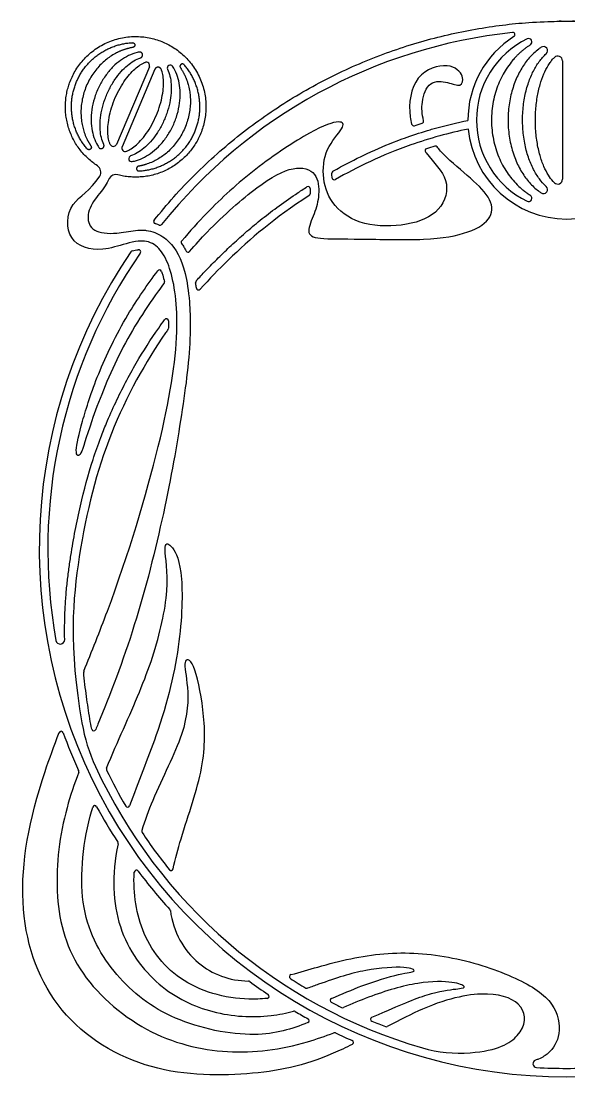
# Model space of a CAD drawing. Header units: millimetres. Extents: x -100 to 100, y -104 to 91.
# Drawn here: x 48.09 to 72.69, y -23.82 to 23.57 of the extents above; entities that cross this region are included whole.
import ezdxf

# ---------------------------------------------------------------- set-up
doc = ezdxf.new("R2010")
doc.units = ezdxf.units.MM
doc.header["$MEASUREMENT"] = 0
doc.layers.add('Layer 03', color=5, linetype='Continuous')

msp = doc.modelspace()

# ---------------------------------------------------------------- linework, layer by layer
at = {"layer": 'Layer 03'}
for p, q in [((53.849, 21.511), (52.37, 18.036)), ((54.1, 21.405), (52.621, 17.929)), ((72.407, 21.781), (72.407, 16.468))]:
    msp.add_line(p, q, dxfattribs=at)
for centre, radius, start, end in [((72.598, -0.129), 23.31, 95.9867, 141.3172), ((72.598, 19.125), 4.44, 122.2674, 180.2309), ((72.598, 19.125), 4.057, 116.0875, 243.9125), ((70.177, 22.96), 0.0956, 302.2674, 95.9867), ((70.881, 22.631), 0.153, 302.2409, 116.0875), ((71.552, 22.239), 0.184, 311.8992, 123.6233), ((72.192, 21.781), 0.215, 0, 134.0385), ((53.709, 21.571), 0.153, 336.9487, 110.9868), ((54.786, 21.467), 0.131, 33.3254, 205.0494), ((66.074, 19.075), 0.0956, 287.041, 14.5857), ((65.724, 18.964), 0.0956, 194.5486, 288.0857), ((72.598, 19.125), 4.44, 185.225, 270), ((72.598, 19.125), 4.44, 270, 354.775), ((52.23, 18.096), 0.153, 202.8927, 336.9487), ((52.761, 17.869), 0.153, 156.9487, 291.0046), ((66.325, 17.751), 0.0956, 107.4894, 216.6303), ((66.698, 17.864), 0.0956, 38.2349, 106.3026), ((51.329, 16.789), 0.34, 328.2121, 56.9668), ((53.052, 17.392), 0.131, 108.8485, 280.5741), ((52.352, 16.337), 0.34, 75.3675, 151.947), ((62.14, 16.747), 0.0956, 119.5234, 182.4515), ((60.98, 16.048), 0.0956, 2.9354, 122.5606), ((62.159, 16.537), 0.0956, 187.5783, 299.7349), ((71.552, 16.01), 0.184, 236.3746, 48.1002), ((72.192, 16.468), 0.215, 225.944, 360), ((60.976, 15.818), 0.0956, 302.8166, 355.4463), ((70.881, 15.618), 0.153, 243.9125, 57.7592), ((54.137, 14.57), 0.0956, 141.4737, 252.6963), ((54.327, 14.5), 0.0956, 247.2283, 321.3172), ((53.365, 13.21), 0.0956, 325.2579, 97.152), ((55.374, 13.639), 0.0956, 139.7228, 215.296), ((72.598, -0.129), 23.693, 145.7196, 270), ((72.598, -0.129), 23.31, 145.2579, 190.1376), ((53.1, 13.162), 0.0956, 101.143, 145.7196), ((55.585, 13.291), 0.0956, 207.1994, 319.1479), ((72.598, -0.129), 23.693, 270, 34.2804), ((54.308, 12.305), 0.0956, 18.2253, 142.8928), ((54.431, 11.853), 0.0956, 323.2349, 12.6114), ((56.023, 11.843), 0.0956, 137.7815, 189.4208), ((56.06, 11.598), 0.0956, 187.8386, 318.1895), ((54.611, 10.11), 0.0956, 0.5036, 143.9353), ((54.609, 9.779), 0.0956, 324.6604, 358.8984), ((49.848, -4.196), 0.2, 190.1376, 1.2907), ((50.995, -5.644), 0.0956, 157.9258, 185.2724), ((58.599, -6.588), 7.893, 189.8186, 204.7705), ((49.888, -8.406), 0.0956, 20.0254, 158.9108), ((72.598, -0.129), 24.076, 200.0254, 204.4046), ((51.355, -8.199), 0.0956, 190.3979, 337.7349), ((72.598, -0.129), 23.31, 204.7705, 253.8489), ((50.587, -10.116), 0.0956, 339.4086, 24.4046), ((52.013, -10.006), 0.0956, 157.9654, 205.6327), ((72.598, -0.129), 22.928, 205.6327, 210.2207), ((51.399, -11.741), 0.0956, 28.7118, 163.6524), ((72.598, -0.129), 24.076, 208.7118, 213.1304), ((52.869, -11.621), 0.0956, 210.2207, 340.4023), ((53.602, -12.796), 0.0956, 163.6743, 213.6972), ((72.598, -0.129), 22.928, 213.6972, 218.8852), ((52.356, -13.339), 0.0956, 347.5928, 33.1304), ((53.267, -14.64), 0.0956, 36.8946, 176.5936), ((72.598, -0.129), 24.076, 216.8946, 222.2192), ((54.825, -14.462), 0.0956, 218.8852, 348.1866), ((54.697, -16.371), 0.0956, 7.266, 42.2192), ((60.236, -19.325), 0.0956, 104.7968, 237.2183), ((72.598, -0.129), 22.928, 237.2183, 239.2517), ((58.299, -19.617), 0.0956, 53.7318, 88.7617), ((72.598, -0.129), 24.076, 233.7318, 236.1442), ((60.925, -19.751), 0.0956, 239.2517, 289.0775), ((59.132, -20.201), 0.0956, 276.8436, 56.1442), ((62.063, -20.385), 0.0956, 112.0939, 242.5217), ((72.598, -0.129), 22.928, 242.5217, 243.8262), ((62.527, -20.62), 0.0956, 243.8262, 293.2395), ((60.354, -20.969), 0.0956, 59.564, 104.4081), ((72.598, -0.129), 24.076, 239.564, 241.144), ((60.933, -21.299), 0.0956, 291.7432, 61.144), ((63.882, -21.232), 0.0956, 113.4103, 247.5577), ((72.598, -0.129), 22.928, 247.5577, 249.2021), ((64.491, -21.473), 0.0956, 249.2021, 297.5115), ((62.168, -21.934), 0.0956, 64.4373, 110.5736), ((72.598, -0.129), 24.076, 244.4373, 246.4065), ((62.924, -22.279), 0.0956, 296.171, 66.4065), ((67.795, -16.712), 6.045, 253.8488, 274.3811), ((71.247, -23.232), 0.168, 109.5478, 266.6543), ((72.598, -0.129), 23.31, 266.6542, 270), ((72.598, -0.129), 23.31, 270, 273.3458)]:
    msp.add_arc(centre, radius, start, end, dxfattribs=at)
for points, weights, knots in [([(54.062, 14.629), (61.016, 23.362), (72.177, 23.561), (72.388, 23.564), (72.598, 23.564)], [0.855491190446, 0.836707494411, 1, 0.996334370706, 0.992760493881], [2812.425743, 2812.425743, 2812.425743, 2868.87955, 2868.87955, 2870.146838, 2870.146838, 2870.146838]), ([(72.598, 23.564), (72.808, 23.564), (73.019, 23.561), (84.18, 23.362), (91.134, 14.629)], [0.992760493881, 0.996334370706, 1, 0.836707611207, 0.855491163576], [2870.146838, 2870.146838, 2870.146838, 2871.414128, 2871.414128, 2927.867934, 2927.867934, 2927.867934]), ([(51.514, 17.074), (49.294, 18.518), (50.331, 20.956), (51.567, 23.86), (54.471, 22.624)], [0.938500823587, 0.742017461226, 1, 0.707106851018, 0.999999860338], [1419.137441, 1419.137441, 1419.137441, 1435.19524, 1435.19524, 1453.426007, 1453.426007, 1453.426007]), ([(51.054, 17.833), (49.877, 19.194), (50.581, 20.85), (51.286, 22.505), (53.082, 22.6)], [0.999999927737, 0.848452568485, 1, 0.848452532354, 1], [257.419302, 257.419302, 257.419302, 270.365676, 270.365676, 283.312054, 283.312054, 283.312054]), ([(53.105, 22.384), (52.64, 22.309), (52.216, 22.054), (49.979, 20.71), (50.998, 18.376), (51.093, 18.158), (51.225, 17.966)], [0.890583702498, 0.927194164786, 1, 0.707106781187, 1, 0.962732623496, 0.934948958204], [233.284607, 233.284607, 233.284607, 237.425855, 237.425855, 254.085828, 254.085828, 256.205623, 256.205623, 256.205623]), ([(54.471, 22.624), (57.375, 21.389), (56.139, 18.485), (55.073, 15.979), (52.438, 16.667)], [0.999999860338, 0.707106851018, 1, 0.736691302624, 0.946807496372], [1453.426007, 1453.426007, 1453.426007, 1471.656774, 1471.656774, 1488.046093, 1488.046093, 1488.046093]), ([(53.082, 22.6), (53.185, 22.606), (53.196, 22.503), (53.207, 22.401), (53.105, 22.384)], [1, 0.725834879136, 1, 0.725835009868, 0.999999738536], [232.070929, 232.070929, 232.070929, 232.677768, 232.677768, 233.284607, 233.284607, 233.284607]), ([(70.963, 22.502), (70.402, 22.148), (69.993, 21.584), (67.838, 18.612), (70.443, 16.152), (70.686, 15.922), (70.963, 15.748)], [0.890583702498, 0.927194164786, 1, 0.707106781187, 1, 0.96273264188, 0.934948985614], [233.284607, 233.284607, 233.284607, 237.425855, 237.425855, 254.085829, 254.085829, 256.205623, 256.205623, 256.205623]), ([(53.46, 21.925), (53.575, 21.965), (53.544, 22.082), (53.513, 22.2), (53.394, 22.177)], [0.999999872291, 0.732174514998, 1, 0.732174821108, 0.999999260072], [166.440768, 166.440768, 166.440768, 167.160084, 167.160084, 167.879399, 167.879399, 167.879399]), ([(55.245, 21.474), (55.513, 21.087), (55.623, 20.604), (56.206, 18.06), (53.817, 17.176), (53.594, 17.093), (53.365, 17.056)], [0.890583737412, 0.927194199503, 1, 0.707106781187, 1, 0.962732614611, 0.934948944956], [284.525732, 284.525732, 284.525732, 288.666978, 288.666978, 305.326953, 305.326953, 307.446748, 307.446748, 307.446748]), ([(53.388, 16.84), (55.184, 16.935), (55.889, 18.591), (56.593, 20.247), (55.416, 21.607)], [0.999999927737, 0.848452568485, 1, 0.848452640749, 0.99999978321], [257.419302, 257.419302, 257.419302, 270.365681, 270.365681, 283.312054, 283.312054, 283.312054]), ([(54.381, 21.404), (54.342, 21.498), (54.24, 21.498), (54.139, 21.498), (54.1, 21.405)], [0.999997944885, 0.83379401348, 1, 0.833793104797, 0.999999762239], [180.615064, 180.615064, 180.615064, 181.272618, 181.272618, 181.930175, 181.930175, 181.930175]), ([(55.416, 21.607), (55.349, 21.685), (55.267, 21.622), (55.186, 21.559), (55.245, 21.474)], [0.999999738536, 0.725835009868, 1, 0.725835009868, 0.999999738536], [283.312054, 283.312054, 283.312054, 283.918893, 283.918893, 284.525732, 284.525732, 284.525732]), ([(51.575, 17.902), (51.641, 17.801), (51.747, 17.86), (51.853, 17.919), (51.802, 18.029)], [0.999999744577, 0.732169909764, 1, 0.732170175776, 0.999999212554], [186.618916, 186.618916, 186.618916, 187.338239, 187.338239, 188.057561, 188.057561, 188.057561]), ([(51.225, 17.966), (51.284, 17.882), (51.203, 17.819), (51.121, 17.755), (51.054, 17.833)], [0.999999515046, 0.725834939859, 1, 0.72583489348, 0.999999607804], [256.205623, 256.205623, 256.205623, 256.812463, 256.812463, 257.419302, 257.419302, 257.419302]), ([(53.365, 17.056), (53.263, 17.04), (53.274, 16.937), (53.285, 16.835), (53.388, 16.84)], [0.999999645777, 0.725834874493, 1, 0.725834762747, 0.999999869268], [307.446748, 307.446748, 307.446748, 308.053587, 308.053587, 308.660427, 308.660427, 308.660427])]:
    msp.add_rational_spline(points, weights, degree=2, knots=knots, dxfattribs=at)
for points, knots in [([(71.45, 22.392), (71.412, 22.367), (71.222, 22.233), (70.909, 21.941), (70.56, 21.46), (70.278, 20.898), (70.072, 20.25), (69.958, 19.531), (69.953, 18.779), (70.06, 18.042), (70.271, 17.366), (70.562, 16.784), (70.914, 16.305), (71.222, 16.018), (71.408, 15.885), (71.45, 15.857)], [167.879399, 167.879399, 167.879399, 167.879399, 168.263412, 169.827378, 171.334345, 172.871338, 174.528334, 176.274966, 178.066851, 179.851803, 181.579146, 183.208482, 184.714542, 186.189875, 186.618916, 186.618916, 186.618916, 186.618916]), ([(53.394, 22.177), (53.362, 22.171), (53.2, 22.136), (52.914, 22.032), (52.552, 21.815), (52.211, 21.526), (51.896, 21.16), (51.621, 20.721), (51.408, 20.231), (51.274, 19.719), (51.223, 19.218), (51.251, 18.756), (51.348, 18.345), (51.47, 18.071), (51.555, 17.933), (51.575, 17.902)], [167.879399, 167.879399, 167.879399, 167.879399, 168.263412, 169.827378, 171.334345, 172.871338, 174.528334, 176.274966, 178.066851, 179.851803, 181.579146, 183.208482, 184.714542, 186.189875, 186.618916, 186.618916, 186.618916, 186.618916]), ([(51.802, 18.029), (51.756, 18.129), (51.685, 18.339), (51.631, 18.702), (51.634, 19.12), (51.703, 19.581), (51.842, 20.061), (52.042, 20.525), (52.29, 20.945), (52.566, 21.298), (52.855, 21.58), (53.152, 21.793), (53.357, 21.89), (53.46, 21.925)], [188.057561, 188.057561, 188.057561, 188.057561, 189.229711, 190.477797, 191.879446, 193.409717, 195.020316, 196.64668, 198.221192, 199.687456, 201.009662, 202.259948, 203.490178, 203.490178, 203.490178, 203.490178]), ([(71.675, 16.147), (71.56, 16.25), (71.353, 16.483), (71.083, 16.923), (70.857, 17.465), (70.692, 18.101), (70.607, 18.798), (70.611, 19.509), (70.701, 20.189), (70.863, 20.798), (71.082, 21.322), (71.348, 21.762), (71.561, 22.001), (71.675, 22.103)], [188.057561, 188.057561, 188.057561, 188.057561, 189.229711, 190.477797, 191.879446, 193.409716, 195.020315, 196.646679, 198.221192, 199.687455, 201.009662, 202.259947, 203.490178, 203.490178, 203.490178, 203.490178]), ([(72.042, 16.314), (72.023, 16.332), (71.924, 16.433), (71.754, 16.663), (71.553, 17.058), (71.379, 17.559), (71.25, 18.155), (71.183, 18.814), (71.186, 19.49), (71.257, 20.134), (71.384, 20.705), (71.552, 21.187), (71.721, 21.523), (71.872, 21.746), (71.968, 21.861), (72.026, 21.92), (72.042, 21.936)], [136.929883, 136.929883, 136.929883, 136.929883, 137.133415, 138.027801, 139.0432, 140.240907, 141.594321, 143.047365, 144.523615, 145.94268, 147.237815, 148.367657, 149.38649, 149.869636, 150.33454, 150.512553, 150.512553, 150.512553, 150.512553]), ([(52.089, 18.036), (52.082, 18.053), (52.045, 18.147), (51.998, 18.345), (51.976, 18.66), (52.002, 19.035), (52.083, 19.461), (52.223, 19.911), (52.413, 20.352), (52.639, 20.753), (52.881, 21.092), (53.125, 21.361), (53.329, 21.533), (53.49, 21.637), (53.584, 21.686), (53.639, 21.708), (53.654, 21.714)], [136.929883, 136.929883, 136.929883, 136.929883, 137.133416, 138.027801, 139.0432, 140.240906, 141.59432, 143.047364, 144.523614, 145.942678, 147.237813, 148.367653, 149.386486, 149.869633, 150.334537, 150.512553, 150.512553, 150.512553, 150.512553]), ([(52.816, 17.727), (52.833, 17.733), (52.926, 17.772), (53.102, 17.875), (53.344, 18.078), (53.596, 18.356), (53.847, 18.711), (54.074, 19.123), (54.26, 19.566), (54.393, 20.007), (54.469, 20.416), (54.493, 20.778), (54.476, 21.045), (54.439, 21.233), (54.409, 21.335), (54.387, 21.39), (54.381, 21.404)], [167.032394, 167.032394, 167.032394, 167.032394, 167.235926, 168.130312, 169.145711, 170.343417, 171.696831, 173.149874, 174.626124, 176.045189, 177.340323, 178.470164, 179.488997, 179.972143, 180.437047, 180.615064, 180.615064, 180.615064, 180.615064]), ([(54.668, 21.411), (54.714, 21.313), (54.786, 21.097), (54.839, 20.735), (54.836, 20.332), (54.772, 19.889), (54.642, 19.419), (54.446, 18.952), (54.197, 18.52), (53.912, 18.15), (53.613, 17.858), (53.314, 17.645), (53.114, 17.551), (53.01, 17.515)], [205.425199, 205.425199, 205.425199, 205.425199, 206.65543, 207.905716, 209.227922, 210.694185, 212.268698, 213.895062, 215.505661, 217.035932, 218.43758, 219.685666, 220.857816, 220.857816, 220.857816, 220.857816]), ([(53.076, 17.263), (53.112, 17.27), (53.27, 17.305), (53.552, 17.407), (53.916, 17.622), (54.268, 17.922), (54.594, 18.306), (54.869, 18.758), (55.075, 19.251), (55.201, 19.753), (55.246, 20.235), (55.219, 20.681), (55.123, 21.092), (55, 21.37), (54.913, 21.511), (54.895, 21.538)], [185.247051, 185.247051, 185.247051, 185.247051, 185.676092, 187.151425, 188.657485, 190.286821, 192.014164, 193.799116, 195.591001, 197.337633, 198.994629, 200.531622, 202.038589, 203.602554, 203.986568, 203.986568, 203.986568, 203.986568]), ([(66.166, 19.099), (66.091, 19.387), (66.057, 20), (66.397, 20.934), (67.301, 20.839), (67.849, 20.576), (68.04, 21.053), (67.396, 21.761), (65.705, 21.263), (65.459, 19.76), (65.604, 19.046), (65.631, 18.94)], [205.928733, 205.928733, 205.928733, 205.928733, 209.854865, 214.733652, 219.61244, 224.491227, 229.370015, 234.248802, 239.12759, 244.006377, 244.876633, 244.876633, 244.876633, 244.876633]), ([(66.249, 17.694), (66.26, 17.679), (66.612, 17.212), (67.42, 16.5), (67.014, 14.973), (65.486, 14.343), (63.411, 14.337), (62.047, 15.225), (61.579, 16.48), (61.722, 17.873), (62.664, 18.834), (62.503, 19.156), (61.297, 18.781), (58.527, 16.945), (56.656, 15.228), (55.666, 14.131), (55.301, 13.701)], [697.151442, 697.151442, 697.151442, 697.151442, 697.313013, 702.1918, 707.070588, 711.949376, 716.828163, 721.706951, 726.585738, 731.464526, 736.343314, 741.222101, 746.100889, 750.979676, 755.858464, 758.817855, 758.817855, 758.817855, 758.817855]), ([(65.426, 18.358), (65.77, 18.479), (66.193, 18.616), (66.621, 18.738), (66.698, 18.759)], [2742.28469, 2742.28469, 2742.28469, 2742.28469, 2745.145331, 2745.771765, 2745.771765, 2745.771765, 2745.771765]), ([(62.093, 16.83), (62.206, 16.894), (62.713, 17.176), (63.665, 17.657), (64.673, 18.083), (65.277, 18.305), (65.426, 18.358)], [2732.688209, 2732.688209, 2732.688209, 2732.688209, 2733.708238, 2737.236422, 2741.047376, 2742.28469, 2742.28469, 2742.28469, 2742.28469]), ([(55.657, 13.228), (55.913, 13.525), (56.937, 14.65), (58.808, 16.281), (60.4, 17.144), (61.419, 16.802), (61.506, 15.751), (61.276, 14.922), (60.862, 14.046), (61.321, 13.767), (63.097, 13.807), (66.394, 13.705), (68.302, 14.044), (69.337, 14.751), (69.214, 15.661), (68.183, 16.616), (67.197, 17.413), (66.822, 17.861), (66.773, 17.923)], [760.665151, 760.665151, 760.665151, 760.665151, 762.339514, 767.218301, 772.097089, 776.975876, 781.854664, 786.733451, 791.612239, 796.491026, 801.369814, 806.248601, 811.127389, 816.006176, 820.884964, 825.763751, 830.642539, 831.429749, 831.429749, 831.429749, 831.429749]), ([(52.803, 13.576), (52.464, 13.482), (51.508, 13.166), (50.083, 13.616), (50.136, 15.456), (51.205, 15.943), (51.618, 16.61)], [1628.458223, 1628.458223, 1628.458223, 1628.458223, 1634.669737, 1644.992604, 1655.315472, 1664.372191, 1664.372191, 1664.372191, 1664.372191]), ([(62.064, 16.525), (62.059, 16.562), (62.051, 16.635), (62.046, 16.708), (62.045, 16.743)], [2731.8411717, 2731.8411717, 2731.8411717, 2731.8411717, 2732.1366617, 2732.4136337, 2732.4136337, 2732.4136337, 2732.4136337]), ([(52.051, 16.497), (51.789, 16.006), (51.321, 15.545), (50.994, 14.767), (51.258, 14.097), (52.217, 13.99), (52.945, 14.144), (53.23, 14.172)], [1489.235461, 1489.235461, 1489.235461, 1489.235461, 1495.232365, 1502.158749, 1509.085134, 1516.011518, 1520.616392, 1520.616392, 1520.616392, 1520.616392]), ([(55.952, 11.907), (56.093, 12.062), (56.419, 12.411), (56.944, 12.942), (57.532, 13.508), (58.157, 14.074), (58.839, 14.645), (59.593, 15.224), (60.281, 15.706), (60.738, 16.006), (60.911, 16.116), (60.929, 16.128)], [242.028879, 242.028879, 242.028879, 242.028879, 243.674993, 245.769164, 247.886732, 250.07669, 252.383844, 254.853866, 257.534603, 258.969397, 259.140964, 259.140964, 259.140964, 259.140964]), ([(61.028, 15.737), (59.45, 14.719), (57.891, 13.376), (56.54, 11.991), (56.131, 11.534)], [260.527288, 260.527288, 260.527288, 260.527288, 275.674481, 282.532868, 282.532868, 282.532868, 282.532868]), ([(61.076, 16.053), (61.079, 16.002), (61.079, 15.921), (61.074, 15.84), (61.071, 15.81)], [259.6629277, 259.6629277, 259.6629277, 259.6629277, 260.0616332, 260.2976474, 260.2976474, 260.2976474, 260.2976474]), ([(54.29, 14.412), (54.253, 14.428), (54.193, 14.451), (54.132, 14.471), (54.109, 14.478)], [2811.4366656, 2811.4366656, 2811.4366656, 2811.4366656, 2811.7493151, 2811.9404425, 2811.9404425, 2811.9404425, 2811.9404425]), ([(53.23, 14.172), (53.374, 14.186), (53.535, 14.193), (53.691, 14.177), (53.709, 14.174)], [1520.616392, 1520.616392, 1520.616392, 1520.616392, 1522.937902, 1523.252353, 1523.252353, 1523.252353, 1523.252353]), ([(54.454, 13.889), (54.554, 13.82), (54.973, 13.472), (55.413, 12.719), (55.607, 11.457), (55.647, 10.973)], [1527.834128, 1527.834128, 1527.834128, 1527.834128, 1529.864286, 1536.790669, 1540.389392, 1540.389392, 1540.389392, 1540.389392]), ([(54.146, 13.481), (53.941, 13.642), (53.681, 13.714), (53.383, 13.693), (53.352, 13.69)], [1618.879384, 1618.879384, 1618.879384, 1618.879384, 1624.346871, 1624.967748, 1624.967748, 1624.967748, 1624.967748]), ([(55.086, 10.269), (55.062, 11.375), (54.779, 12.718), (54.328, 13.338), (54.146, 13.481)], [1605.15402, 1605.15402, 1605.15402, 1605.15402, 1614.024005, 1618.879384, 1618.879384, 1618.879384, 1618.879384]), ([(55.296, 13.584), (55.315, 13.557), (55.368, 13.479), (55.436, 13.367), (55.483, 13.28), (55.5, 13.247)], [759.147605, 759.147605, 759.147605, 759.147605, 759.401223, 759.887607, 760.176684, 760.176684, 760.176684, 760.176684]), ([(54.507, 11.796), (54.422, 11.683), (53.662, 10.647), (52.406, 8.654), (51.102, 5.289), (50.772, 3.925), (50.46, 4.108), (50.799, 5.492), (51.237, 6.91), (51.573, 7.736), (51.909, 8.561), (52.722, 10.251), (53.763, 11.743), (54.231, 12.363)], [199.1304, 199.1304, 199.1304, 199.1304, 199.733514, 204.612302, 209.491089, 214.369877, 219.248665, 224.127452, 229.00624, 229.00624, 229.00624, 233.885027, 237.755615, 237.755615, 237.755615, 237.755615]), ([(54.398, 12.335), (54.418, 12.276), (54.464, 12.124), (54.503, 11.969), (54.524, 11.874)], [238.299579, 238.299579, 238.299579, 238.299579, 238.78648, 239.548562, 239.548562, 239.548562, 239.548562]), ([(55.965, 11.585), (55.963, 11.6), (55.952, 11.681), (55.939, 11.762), (55.929, 11.827)], [283.101631, 283.101631, 283.101631, 283.101631, 283.221641, 283.7416497, 283.7416497, 283.7416497, 283.7416497]), ([(50.048, -4.192), (50.039, -3.784), (50.044, -3.147), (50.095, -2.294), (50.156, -1.644), (50.233, -1.023), (50.405, 0.132), (50.714, 1.781), (51.193, 3.544), (51.62, 4.766), (51.959, 5.621), (52.461, 6.751), (53.221, 8.194), (53.994, 9.41), (54.444, 10.042), (54.533, 10.166)], [6903.898172, 6903.898172, 6903.898172, 6903.898172, 6907.098718, 6908.893176, 6910.595134, 6912.222679, 6913.792895, 6919.756809, 6925.374539, 6928.103618, 6929.907117, 6932.587054, 6937.795714, 6942.684122, 6943.881217, 6943.881217, 6943.881217, 6943.881217]), ([(55.68, 10.408), (55.69, 10.122), (55.695, 8.774), (55.34, 6.021), (54.571, 1.621), (53.243, -3.669), (52.05, -6.749), (51.476, -8.156), (51.443, -8.235)], [1541.738878, 1541.738878, 1541.738878, 1541.738878, 1543.717053, 1550.643437, 1557.56982, 1564.496204, 1571.422587, 1571.841263, 1571.841263, 1571.841263, 1571.841263]), ([(55.083, 9.62), (55.084, 9.649), (55.09, 9.872), (55.091, 10.087), (55.086, 10.269)], [1603.488452, 1603.488452, 1603.488452, 1603.488452, 1603.701138, 1605.15402, 1605.15402, 1605.15402, 1605.15402]), ([(54.687, 9.724), (54.652, 9.675), (53.723, 8.353), (51.938, 5.177), (50.606, -0.075), (50.223, -4.473), (50.822, -7.934)], [6945.5268, 6945.5268, 6945.5268, 6945.5268, 6946.147265, 6961.955567, 6977.763869, 6992.260902, 6992.260902, 6992.260902, 6992.260902]), ([(50.906, -5.608), (51.263, -4.729), (52.636, -1.306), (54.498, 4.904), (55.04, 8.26), (55.083, 9.62)], [1579.372371, 1579.372371, 1579.372371, 1579.372371, 1583.055404, 1593.378271, 1603.488452, 1603.488452, 1603.488452, 1603.488452]), ([(51.924, -9.97), (52.172, -9.358), (52.993, -7.528), (54.091, -4.999), (54.811, -1.804), (54.438, 0.179), (54.791, 0.14), (55.36, -0.785), (55.334, -4.131), (54.474, -7.925), (53.329, -10.614), (52.959, -11.653)], [528.39926, 528.39926, 528.39926, 528.39926, 531.66819, 538.594574, 545.520957, 552.447341, 559.373725, 566.300109, 573.226493, 580.152877, 584.748366, 584.748366, 584.748366, 584.748366]), ([(54.919, -14.482), (55.011, -14.04), (55.441, -12.492), (56.407, -9.823), (56.321, -7.3), (55.837, -5.029), (55.316, -5.029), (55.614, -6.183), (55.574, -8.277), (54.18, -10.847), (53.642, -12.32), (53.51, -12.769)], [636.088821, 636.088821, 636.088821, 636.088821, 638.930899, 645.857282, 652.783666, 659.710049, 666.636433, 673.562817, 680.4892, 687.415584, 690.477692, 690.477692, 690.477692, 690.477692]), ([(51.26, -8.216), (51.232, -8.061), (51.146, -7.573), (51.015, -6.72), (50.933, -6.02), (50.9, -5.653)], [1572.484142, 1572.484142, 1572.484142, 1572.484142, 1573.725824, 1576.366561, 1579.253049, 1579.253049, 1579.253049, 1579.253049]), ([(62.966, -22.365), (62.675, -22.508), (61.034, -23.278), (58.457, -23.822), (53.543, -23.727), (49.302, -20.922), (47.743, -16.115), (48.525, -11.806), (49.568, -8.969), (49.799, -8.371)], [653.584013, 653.584013, 653.584013, 653.584013, 655.77445, 666.097316, 676.420183, 686.74305, 697.065917, 707.388784, 710.056854, 710.056854, 710.056854, 710.056854]), ([(50.676, -10.149), (50.476, -10.681), (49.887, -12.414), (49.495, -15.552), (50.319, -19.064), (53.661, -22.022), (57.391, -22.909), (60.11, -22.555), (61.745, -21.99), (62.135, -21.844)], [715.593251, 715.593251, 715.593251, 715.593251, 718.599331, 725.525714, 732.452098, 739.378482, 746.304866, 753.231249, 755.445149, 755.445149, 755.445149, 755.445149]), ([(60.968, -21.387), (60.259, -21.67), (58.646, -22.177), (54.765, -21.372), (52.257, -19.383), (50.573, -16.473), (50.845, -13.372), (51.268, -11.846), (51.307, -11.714)], [617.095966, 617.095966, 617.095966, 617.095966, 623.078393, 630.004777, 636.931161, 643.857545, 650.783929, 651.444752, 651.444752, 651.444752, 651.444752]), ([(52.45, -13.36), (52.139, -14.774), (52.271, -17.325), (54.211, -19.896), (56.666, -21.057), (58.839, -21.194), (60.005, -20.96), (60.33, -20.876)], [657.008871, 657.008871, 657.008871, 657.008871, 663.679758, 670.606142, 677.532526, 684.458909, 687.30535, 687.30535, 687.30535, 687.30535]), ([(59.144, -20.296), (59.004, -20.313), (57.838, -20.411), (55.324, -19.873), (53.393, -17.541), (53.115, -15.587), (53.172, -14.634)], [670.440059, 670.440059, 670.440059, 670.440059, 671.403157, 678.329541, 685.255924, 691.792364, 691.792364, 691.792364, 691.792364]), ([(54.792, -16.359), (54.914, -17.312), (55.846, -18.933), (57.452, -19.503), (58.301, -19.521)], [653.848817, 653.848817, 653.848817, 653.848817, 660.651459, 667.071563, 667.071563, 667.071563, 667.071563]), ([(60.211, -19.232), (60.612, -19.126), (62.008, -18.706), (64.348, -18.14), (67.495, -18.351), (70.508, -19.375), (72.155, -20.495), (72.366, -21.973), (71.917, -22.682), (71.52, -22.942), (71.329, -23.022)], [7194.90262, 7194.90262, 7194.90262, 7194.90262, 7197.723463, 7204.649846, 7211.57623, 7218.502613, 7225.428997, 7232.35538, 7239.281764, 7242.435829, 7242.435829, 7242.435829, 7242.435829]), ([(62.027, -20.297), (62.513, -20.099), (63.483, -19.667), (65.246, -19.143), (65.894, -19.116), (65.543, -18.846), (63.573, -18.955), (62.105, -19.431), (61.127, -19.782), (60.956, -19.842)], [7150.432836, 7150.432836, 7150.432836, 7150.432836, 7155.895958, 7162.822342, 7169.748726, 7176.67511, 7183.601494, 7190.527878, 7191.944775, 7191.944775, 7191.944775, 7191.944775]), ([(63.844, -21.144), (64.042, -21.058), (65.247, -20.532), (66.641, -19.964), (67.883, -19.863), (68.096, -19.785), (67.626, -19.55), (66.026, -19.505), (64.104, -20.06), (62.942, -20.546), (62.565, -20.708)], [7102.117815, 7102.117815, 7102.117815, 7102.117815, 7103.412389, 7110.338773, 7117.265156, 7124.19154, 7131.117924, 7138.044307, 7144.970691, 7148.260745, 7148.260745, 7148.260745, 7148.260745]), ([(68.257, -22.74), (69.509, -22.644), (70.775, -21.885), (70.786, -20.555), (69.254, -19.915), (66.951, -20.32), (65.089, -21.27), (64.535, -21.558)], [7056.364, 7056.364, 7056.364, 7056.364, 7064.400823, 7074.72369, 7085.046557, 7095.369423, 7099.572785, 7099.572785, 7099.572785, 7099.572785])]:
    msp.add_open_spline(points, degree=3, knots=knots, dxfattribs=at)
for points in [[(65.753, 18.873), (65.869, 18.911), (65.985, 18.948), (66.102, 18.983)], [(66.698, 18.759), (67.18, 18.893), (67.667, 19.009), (68.158, 19.107)], [(68.177, 18.72), (67.732, 18.631), (67.303, 18.528), (66.89, 18.415)], [(65.592, 18.011), (64.296, 17.556), (63.174, 17.007), (62.206, 16.454)], [(66.89, 18.415), (66.439, 18.292), (66.007, 18.156), (65.592, 18.011)], [(66.671, 17.956), (66.544, 17.919), (66.42, 17.881), (66.297, 17.842)], [(53.709, 14.174), (53.978, 14.142), (54.229, 14.043), (54.454, 13.889)], [(53.352, 13.69), (53.179, 13.673), (52.994, 13.628), (52.803, 13.576)], [(53.081, 13.256), (53.17, 13.274), (53.261, 13.293), (53.353, 13.305)], [(55.647, 10.973), (55.662, 10.792), (55.673, 10.603), (55.68, 10.408)], [(54.706, 10.11), (54.707, 9.999), (54.707, 9.888), (54.705, 9.778)], [(71.329, -23.022), (71.287, -23.039), (71.241, -23.057), (71.191, -23.074)]]:
    msp.add_open_spline(points, degree=3, dxfattribs=at)

doc.saveas('drawing.dxf')
